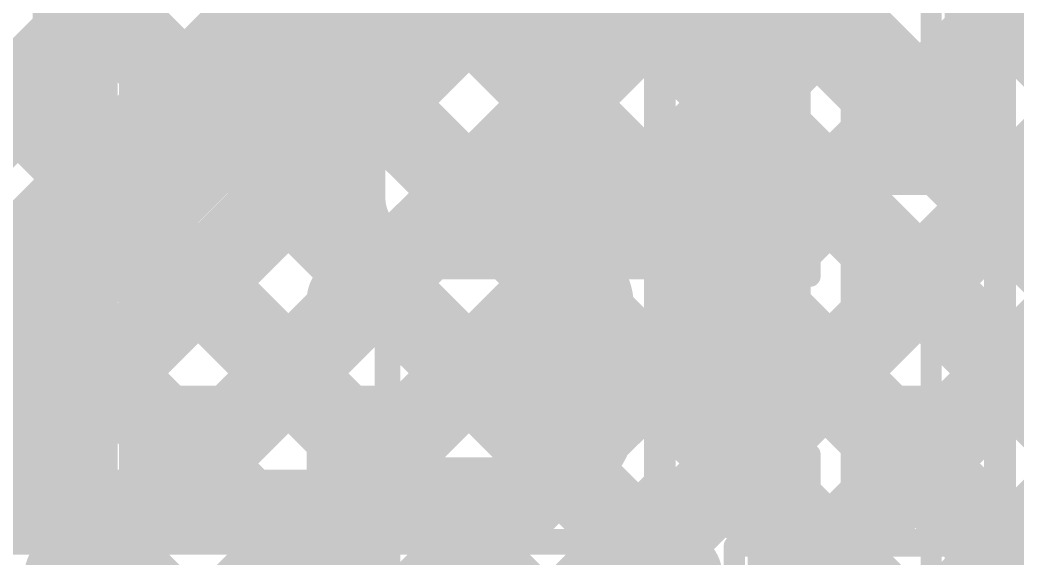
# Model space of a CAD drawing. Header units: millimetres. Extents: x 13 to 259, y -2 to 326.
# Drawn here: x 126.441 to 131.13, y 103.924 to 106.456 of the extents above; entities that cross this region are included whole.
import ezdxf

# ---------------------------------------------------------------- set-up
doc = ezdxf.new("R2010")
doc.units = ezdxf.units.MM
for name, color, linetype in [('ConnectLayer', 7, 'Continuous'), ('Mechanical14', 56, 'Continuous'), ('MidLayer2', 76, 'Continuous'), ('MidLayer3', 90, 'Continuous'), ('MidLayer4', 156, 'Continuous'), ('TopOverlay', 2, 'Continuous')]:
    doc.layers.add(name, color=color, linetype=linetype)

# ---------------------------------------------------------------- blocks, each defined once
blk = doc.blocks.new('SAMTEC_ASP_127797_01_185')
at = {"layer": 'Mechanical14', "const_width": 0.1}
for points in [[(-3.5052, -4.4196), (-4.1148, -4.4196)], [(-4.1148, -4.5606), (-4.1148, -4.4196)], [(-3.5052, -4.5606), (-3.5052, -4.4196)], [(-2.2352, -4.4196), (-2.8448, -4.4196)], [(-2.8448, -4.5606), (-2.8448, -4.4196)], [(-2.2352, -4.5606), (-2.2352, -4.4196)], [(-4.1148, -4.5606), (-4.2291, -4.5606)], [(-3.3909, -4.5606), (-3.5052, -4.5606)], [(-3.3909, -4.9162), (-3.3909, -4.5606)], [(-2.8448, -4.5606), (-2.9591, -4.5606)], [(-2.9591, -4.9162), (-2.9591, -4.5606)], [(-2.1209, -4.5606), (-2.2352, -4.5606)], [(-2.1209, -4.9162), (-2.1209, -4.5606)], [(-1.5748, -4.5606), (-1.6891, -4.5606)], [(-1.6891, -4.9162), (-1.6891, -4.5606)], [(-3.3909, -4.6736), (-4.2291, -4.6736)], [(-2.1209, -4.6736), (-2.9591, -4.6736)], [(-0.8509, -4.6736), (-1.6891, -4.6736)], [(-2.9591, -4.9162), (-3.3909, -4.9162)], [(-1.6891, -4.9162), (-2.1209, -4.9162)], [(-3.3909, -5.5994), (-3.3909, -5.2438)], [(-2.9591, -5.2438), (-3.3909, -5.2438)], [(-2.9591, -5.5994), (-2.9591, -5.2438)], [(-2.1209, -5.5994), (-2.1209, -5.2438)], [(-1.6891, -5.2438), (-2.1209, -5.2438)], [(-1.6891, -5.5994), (-1.6891, -5.2438)], [(-3.3909, -5.4864), (-4.2291, -5.4864)], [(-3.3909, -5.4864), (-4.2291, -5.4864)], [(-2.1209, -5.4864), (-2.9591, -5.4864)], [(-2.1209, -5.4864), (-2.9591, -5.4864)], [(-0.8509, -5.4864), (-1.6891, -5.4864)], [(-0.8509, -5.4864), (-1.6891, -5.4864)], [(-4.1148, -5.5994), (-4.2291, -5.5994)], [(-4.1148, -5.7404), (-4.1148, -5.5994)], [(-3.5052, -5.7404), (-3.5052, -5.5994)], [(-3.3909, -5.5994), (-3.5052, -5.5994)], [(-2.8448, -5.5994), (-2.9591, -5.5994)], [(-2.8448, -5.7404), (-2.8448, -5.5994)], [(-2.2352, -5.7404), (-2.2352, -5.5994)], [(-2.1209, -5.5994), (-2.2352, -5.5994)], [(-1.5748, -5.5994), (-1.6891, -5.5994)], [(-3.5052, -5.7404), (-4.1148, -5.7404)], [(-3.5052, -5.7404), (-4.1148, -5.7404)], [(-2.2352, -5.7404), (-2.8448, -5.7404)], [(-2.2352, -5.7404), (-2.8448, -5.7404)], [(-2.2606, -6.1722), (-2.8194, -6.1722)], [(-2.2606, -6.1722), (-2.8194, -6.1722)], [(-3.0734, -7.0866), (-3.0734, -6.4262)], [(-3.0734, -7.0866), (-3.0734, -6.4262)], [(-2.0066, -7.0866), (-2.0066, -6.4262)], [(-2.0066, -7.0866), (-2.0066, -6.4262)], [(-3.3274, -7.3406), (-4.2926, -7.3406)], [(-3.3274, -7.3406), (-4.2926, -7.3406)], [(-0.7874, -7.3406), (-1.7526, -7.3406)], [(-0.7874, -7.3406), (-1.7526, -7.3406)]]:
    blk.add_lwpolyline(points, dxfattribs=at)
at = {"layer": 'Mechanical14', "const_width": 0.05}
for points in [[(-4.1398, -4.4196, 1), (-4.0898, -4.4196, 1)], [(-4.1398, -4.4196, 1), (-4.0898, -4.4196, 1)], [(-3.5302, -4.4196, 1), (-3.4802, -4.4196, 1)], [(-3.5302, -4.4196, 1), (-3.4802, -4.4196, 1)], [(-2.8698, -4.4196, 1), (-2.8198, -4.4196, 1)], [(-2.8698, -4.4196, 1), (-2.8198, -4.4196, 1)], [(-2.2602, -4.4196, 1), (-2.2102, -4.4196, 1)], [(-2.2602, -4.4196, 1), (-2.2102, -4.4196, 1)], [(-4.1398, -4.5606, 1), (-4.0898, -4.5606, 1)], [(-4.1398, -4.5606, 1), (-4.0898, -4.5606, 1)], [(-3.5302, -4.5606, 1), (-3.4802, -4.5606, 1)], [(-3.5302, -4.5606, 1), (-3.4802, -4.5606, 1)], [(-3.4159, -4.5606, 1), (-3.3659, -4.5606, 1)], [(-3.4159, -4.5606, 1), (-3.3659, -4.5606, 1)], [(-2.9841, -4.5606, 1), (-2.9341, -4.5606, 1)], [(-2.9841, -4.5606, 1), (-2.9341, -4.5606, 1)], [(-2.8698, -4.5606, 1), (-2.8198, -4.5606, 1)], [(-2.8698, -4.5606, 1), (-2.8198, -4.5606, 1)], [(-2.2602, -4.5606, 1), (-2.2102, -4.5606, 1)], [(-2.2602, -4.5606, 1), (-2.2102, -4.5606, 1)], [(-2.1459, -4.5606, 1), (-2.0959, -4.5606, 1)], [(-2.1459, -4.5606, 1), (-2.0959, -4.5606, 1)], [(-1.7141, -4.5606, 1), (-1.6641, -4.5606, 1)], [(-1.7141, -4.5606, 1), (-1.6641, -4.5606, 1)], [(-3.4159, -4.6736, 1), (-3.3659, -4.6736, 1)], [(-2.9841, -4.6736, 1), (-2.9341, -4.6736, 1)], [(-2.1459, -4.6736, 1), (-2.0959, -4.6736, 1)], [(-1.7141, -4.6736, 1), (-1.6641, -4.6736, 1)], [(-3.4159, -4.9162, 1), (-3.3659, -4.9162, 1)], [(-3.4159, -4.9162, 1), (-3.3659, -4.9162, 1)], [(-2.9841, -4.9162, 1), (-2.9341, -4.9162, 1)], [(-2.9841, -4.9162, 1), (-2.9341, -4.9162, 1)], [(-2.1459, -4.9162, 1), (-2.0959, -4.9162, 1)], [(-2.1459, -4.9162, 1), (-2.0959, -4.9162, 1)], [(-1.7141, -4.9162, 1), (-1.6641, -4.9162, 1)], [(-1.7141, -4.9162, 1), (-1.6641, -4.9162, 1)], [(-3.4159, -5.2438, 1), (-3.3659, -5.2438, 1)], [(-3.4159, -5.2438, 1), (-3.3659, -5.2438, 1)], [(-2.9841, -5.2438, 1), (-2.9341, -5.2438, 1)], [(-2.9841, -5.2438, 1), (-2.9341, -5.2438, 1)], [(-2.1459, -5.2438, 1), (-2.0959, -5.2438, 1)], [(-2.1459, -5.2438, 1), (-2.0959, -5.2438, 1)], [(-1.7141, -5.2438, 1), (-1.6641, -5.2438, 1)], [(-1.7141, -5.2438, 1), (-1.6641, -5.2438, 1)], [(-3.4159, -5.4864, 1), (-3.3659, -5.4864, 1)], [(-3.4159, -5.4864, 1), (-3.3659, -5.4864, 1)], [(-2.9841, -5.4864, 1), (-2.9341, -5.4864, 1)], [(-2.9841, -5.4864, 1), (-2.9341, -5.4864, 1)], [(-2.1459, -5.4864, 1), (-2.0959, -5.4864, 1)], [(-2.1459, -5.4864, 1), (-2.0959, -5.4864, 1)], [(-1.7141, -5.4864, 1), (-1.6641, -5.4864, 1)], [(-1.7141, -5.4864, 1), (-1.6641, -5.4864, 1)], [(-4.1398, -5.5994, 1), (-4.0898, -5.5994, 1)], [(-4.1398, -5.5994, 1), (-4.0898, -5.5994, 1)], [(-3.5302, -5.5994, 1), (-3.4802, -5.5994, 1)], [(-3.5302, -5.5994, 1), (-3.4802, -5.5994, 1)], [(-3.4159, -5.5994, 1), (-3.3659, -5.5994, 1)], [(-3.4159, -5.5994, 1), (-3.3659, -5.5994, 1)], [(-2.9841, -5.5994, 1), (-2.9341, -5.5994, 1)], [(-2.9841, -5.5994, 1), (-2.9341, -5.5994, 1)], [(-2.8698, -5.5994, 1), (-2.8198, -5.5994, 1)], [(-2.8698, -5.5994, 1), (-2.8198, -5.5994, 1)], [(-2.2602, -5.5994, 1), (-2.2102, -5.5994, 1)], [(-2.2602, -5.5994, 1), (-2.2102, -5.5994, 1)], [(-2.1459, -5.5994, 1), (-2.0959, -5.5994, 1)], [(-2.1459, -5.5994, 1), (-2.0959, -5.5994, 1)], [(-1.7141, -5.5994, 1), (-1.6641, -5.5994, 1)], [(-1.7141, -5.5994, 1), (-1.6641, -5.5994, 1)], [(-4.1398, -5.7404, 1), (-4.0898, -5.7404, 1)], [(-4.1398, -5.7404, 1), (-4.0898, -5.7404, 1)], [(-4.1398, -5.7404, 1), (-4.0898, -5.7404, 1)], [(-3.5302, -5.7404, 1), (-3.4802, -5.7404, 1)], [(-3.5302, -5.7404, 1), (-3.4802, -5.7404, 1)], [(-3.5302, -5.7404, 1), (-3.4802, -5.7404, 1)], [(-2.8698, -5.7404, 1), (-2.8198, -5.7404, 1)], [(-2.8698, -5.7404, 1), (-2.8198, -5.7404, 1)], [(-2.8698, -5.7404, 1), (-2.8198, -5.7404, 1)], [(-2.2602, -5.7404, 1), (-2.2102, -5.7404, 1)], [(-2.2602, -5.7404, 1), (-2.2102, -5.7404, 1)], [(-2.2602, -5.7404, 1), (-2.2102, -5.7404, 1)], [(-2.8444, -6.1722, 1), (-2.7944, -6.1722, 1)], [(-2.8444, -6.1722, 1), (-2.7944, -6.1722, 1)], [(-2.8444, -6.1722, 1), (-2.7944, -6.1722, 1)], [(-2.8444, -6.1722, 1), (-2.7944, -6.1722, 1)], [(-2.2856, -6.1722, 1), (-2.2356, -6.1722, 1)], [(-2.2856, -6.1722, 1), (-2.2356, -6.1722, 1)], [(-2.2856, -6.1722, 1), (-2.2356, -6.1722, 1)], [(-2.2856, -6.1722, 1), (-2.2356, -6.1722, 1)], [(-3.0984, -6.4262, 1), (-3.0484, -6.4262, 1)], [(-3.0984, -6.4262, 1), (-3.0484, -6.4262, 1)], [(-3.0984, -6.4262, 1), (-3.0484, -6.4262, 1)], [(-3.0984, -6.4262, 1), (-3.0484, -6.4262, 1)], [(-2.0316, -6.4262, 1), (-1.9816, -6.4262, 1)], [(-2.0316, -6.4262, 1), (-1.9816, -6.4262, 1)], [(-2.0316, -6.4262, 1), (-1.9816, -6.4262, 1)], [(-2.0316, -6.4262, 1), (-1.9816, -6.4262, 1)], [(-3.0984, -7.0866, 1), (-3.0484, -7.0866, 1)], [(-3.0984, -7.0866, 1), (-3.0484, -7.0866, 1)], [(-3.0984, -7.0866, 1), (-3.0484, -7.0866, 1)], [(-2.0316, -7.0866, 1), (-1.9816, -7.0866, 1)], [(-2.0316, -7.0866, 1), (-1.9816, -7.0866, 1)], [(-2.0316, -7.0866, 1), (-1.9816, -7.0866, 1)], [(-3.3524, -7.3406, 1), (-3.3024, -7.3406, 1)], [(-3.3524, -7.3406, 1), (-3.3024, -7.3406, 1)], [(-3.3524, -7.3406, 1), (-3.3024, -7.3406, 1)], [(-1.7776, -7.3406, 1), (-1.7276, -7.3406, 1)], [(-1.7776, -7.3406, 1), (-1.7276, -7.3406, 1)], [(-1.7776, -7.3406, 1), (-1.7276, -7.3406, 1)]]:
    blk.add_lwpolyline(points, format="xyb", close=True, dxfattribs=at)
at = {"layer": 'Mechanical14', "const_width": 0.1}
for points in [[(-3.0734, -6.4262, -0.414214), (-2.8194, -6.1722)], [(-3.0734, -6.4262, -0.414214), (-2.8194, -6.1722)], [(-2.2606, -6.1722, -0.414214), (-2.0066, -6.4262)], [(-2.2606, -6.1722, -0.414214), (-2.0066, -6.4262)], [(-3.0734, -7.0866, -0.414214), (-3.3274, -7.3406)], [(-1.7526, -7.3406, -0.414214), (-2.0066, -7.0866)]]:
    blk.add_lwpolyline(points, format="xyb", dxfattribs=at)
at = {"layer": 'TopOverlay', "const_width": 0.2}
for points in [[(-3.0734, -6.4262, -0.414214), (-2.8194, -6.1722)], [(-3.0734, -6.4262, -0.414214), (-2.8194, -6.1722)], [(-2.2606, -6.1722, -0.414214), (-2.0066, -6.4262)], [(-2.2606, -6.1722, -0.414214), (-2.0066, -6.4262)], [(-3.0734, -7.0866, -0.414214), (-3.3274, -7.3406)], [(-1.7526, -7.3406, -0.414214), (-2.0066, -7.0866)]]:
    blk.add_lwpolyline(points, format="xyb", dxfattribs=at)
for points in [[(-2.2606, -6.1722), (-2.8194, -6.1722)], [(-2.2606, -6.1722), (-2.8194, -6.1722)], [(-3.0734, -7.0866), (-3.0734, -6.4262)], [(-3.0734, -7.0866), (-3.0734, -6.4262)], [(-2.0066, -7.0866), (-2.0066, -6.4262)], [(-2.0066, -7.0866), (-2.0066, -6.4262)], [(-3.3274, -7.3406), (-4.2926, -7.3406)], [(-3.3274, -7.3406), (-4.2926, -7.3406)], [(-0.7874, -7.3406), (-1.7526, -7.3406)], [(-0.7874, -7.3406), (-1.7526, -7.3406)]]:
    blk.add_lwpolyline(points, dxfattribs=at)
at = {"layer": 'TopOverlay', "const_width": 0.1}
for points in [[(-2.8694, -6.1722, 1), (-2.7694, -6.1722, 1)], [(-2.8694, -6.1722, 1), (-2.7694, -6.1722, 1)], [(-2.8694, -6.1722, 1), (-2.7694, -6.1722, 1)], [(-2.8694, -6.1722, 1), (-2.7694, -6.1722, 1)], [(-2.3106, -6.1722, 1), (-2.2106, -6.1722, 1)], [(-2.3106, -6.1722, 1), (-2.2106, -6.1722, 1)], [(-2.3106, -6.1722, 1), (-2.2106, -6.1722, 1)], [(-2.3106, -6.1722, 1), (-2.2106, -6.1722, 1)], [(-3.1234, -6.4262, 1), (-3.0234, -6.4262, 1)], [(-3.1234, -6.4262, 1), (-3.0234, -6.4262, 1)], [(-3.1234, -6.4262, 1), (-3.0234, -6.4262, 1)], [(-3.1234, -6.4262, 1), (-3.0234, -6.4262, 1)], [(-2.0566, -6.4262, 1), (-1.9566, -6.4262, 1)], [(-2.0566, -6.4262, 1), (-1.9566, -6.4262, 1)], [(-2.0566, -6.4262, 1), (-1.9566, -6.4262, 1)], [(-2.0566, -6.4262, 1), (-1.9566, -6.4262, 1)], [(-3.1234, -7.0866, 1), (-3.0234, -7.0866, 1)], [(-3.1234, -7.0866, 1), (-3.0234, -7.0866, 1)], [(-3.1234, -7.0866, 1), (-3.0234, -7.0866, 1)], [(-2.0566, -7.0866, 1), (-1.9566, -7.0866, 1)], [(-2.0566, -7.0866, 1), (-1.9566, -7.0866, 1)], [(-2.0566, -7.0866, 1), (-1.9566, -7.0866, 1)], [(-3.3774, -7.3406, 1), (-3.2774, -7.3406, 1)], [(-3.3774, -7.3406, 1), (-3.2774, -7.3406, 1)], [(-3.3774, -7.3406, 1), (-3.2774, -7.3406, 1)], [(-1.8026, -7.3406, 1), (-1.7026, -7.3406, 1)], [(-1.8026, -7.3406, 1), (-1.7026, -7.3406, 1)], [(-1.8026, -7.3406, 1), (-1.7026, -7.3406, 1)]]:
    blk.add_lwpolyline(points, format="xyb", close=True, dxfattribs=at)

msp = doc.modelspace()

# ---------------------------------------------------------------- linework, layer by layer
at = {"layer": 'ConnectLayer', "const_width": 0.4}
for points in [[(114.3222, 119.0226), (131.6373, 101.7075)], [(114.7902, 118.5546), (131.6373, 101.7075)], [(114.2551, 118.2412), (131.7546, 100.7417)], [(114.7812, 117.7151), (131.7546, 100.7417)], [(121.7757, 114.1147), (131.6378, 104.2526)], [(122.2054, 113.685), (131.6378, 104.2526)], [(120.5356, 99.3225), (132.5152, 111.302)], [(120.5356, 99.3225), (132.5152, 111.302)], [(120.5352, 98.4735), (133.3154, 111.2537)], [(120.5352, 98.4735), (133.3154, 111.2537)], [(126.7, 105.8427), (126.7, 110.9682)], [(126.705, 105.4919), (131.646, 110.4328)], [(126.7, 104.6384), (132.0454, 109.9837)], [(129.865, 104.275), (129.865, 109.3781)], [(126.7, 109.1903), (131.6378, 104.2526)], [(128.5678, 109.0196), (131.7594, 105.828)], [(128.5678, 109.0196), (131.7594, 105.828)], [(128.5678, 109.0196), (131.7594, 105.828)], [(129.96, 104.2969), (129.96, 108.975)], [(102.1605, 79.2502), (131.7888, 108.8785)], [(102.1605, 79.2502), (131.7888, 108.8785)], [(126.7, 103.7898), (131.7887, 108.8785)], [(128.2068, 108.532), (131.9984, 104.7405)], [(128.2069, 108.532), (131.9984, 104.7405)], [(128.2069, 108.532), (131.9984, 104.7405)], [(102.1717, 78.4129), (131.6469, 107.8881)], [(102.1717, 78.4129), (131.6469, 107.8881)], [(126.7, 102.9413), (131.6469, 107.8882)], [(125.7668, 100.3109), (133.0614, 107.6056)], [(125.7668, 100.3109), (133.0614, 107.6056)], [(126.0511, 104.5566), (129.035, 107.5405)], [(129.035, 104.4469), (129.035, 107.5405)], [(125.5542, 100.9469), (132.0497, 107.4424)], [(125.5542, 100.9469), (132.0497, 107.4424)], [(126.7, 102.0928), (132.0496, 107.4424)], [(126.2459, 107.0989), (126.8328, 106.512)], [(126.2017, 104.14), (129.035, 106.9733)], [(128.0571, 106.9848), (136.837, 98.2049)], [(128.0571, 106.9848), (136.837, 98.2049)], [(128.0571, 106.9848), (131.757, 103.2849)], [(126.105, 105.7843), (127.1947, 106.874)], [(126.1188, 105.7541), (127.2191, 106.8545)], [(126.1188, 105.7541), (127.2191, 106.8545)], [(126.7, 106.3354), (127.2191, 106.8545)], [(128.2682, 106.7737), (129.035, 106.0068)], [(127.4434, 106.7499), (131.9945, 102.1988)], [(127.4434, 106.7499), (131.9945, 102.1988)], [(127.4434, 106.7499), (131.9945, 102.1988)], [(125.8217, 106.6746), (126.4085, 106.0878)], [(126.7, 106.6447), (131.6373, 101.7074)], [(127.8439, 106.3494), (129.035, 105.1583)], [(126.7, 101.2443), (131.7914, 106.3356)], [(129.865, 106.1063), (129.96, 106.2013)], [(127.0503, 104.14), (129.035, 106.1248)], [(129.865, 106.0253), (129.96, 105.9303)], [(127.4197, 105.9251), (128.9665, 104.3783)], [(126.7046, 105.7917), (131.7546, 100.7417)], [(126.705, 105.2806), (126.705, 105.7694)], [(126.1636, 105.4841), (137.0706, 94.5771)], [(126.1636, 105.4841), (137.0706, 94.5771)], [(126.9954, 105.5009), (128.3563, 104.14)], [(122.6443, 96.34), (131.6478, 105.3435)], [(122.6443, 96.34), (131.6478, 105.3435)], [(126.7, 100.3957), (131.6478, 105.3435)], [(129.865, 105.2577), (129.96, 105.3527)], [(127.8988, 104.14), (129.035, 105.2763)], [(126.7, 96.0706), (126.7, 105.2073)], [(129.865, 105.1768), (129.96, 105.0818)], [(126.5711, 105.0766), (127.5077, 104.14)], [(125.8138, 104.9855), (132.3858, 98.4134)], [(125.8138, 104.9855), (132.3858, 98.4134)], [(126.7, 104.9477), (131.9906, 99.6571)], [(123.174, 96.0212), (132.054, 104.9011)], [(123.174, 96.0212), (132.054, 104.9011)], [(126.7, 99.5472), (132.0539, 104.9011)], [(126.1469, 104.6523), (126.6592, 104.14)], [(129.865, 104.4092), (129.96, 104.5042)], [(128.7281, 104.14), (129.035, 104.4469)], [(129.857, 104.1939), (129.96, 104.2969)], [(129.865, 104.3283), (129.9282, 104.2651)], [(124.65, 104.14), (128.7281, 104.14)], [(126.7, 104.0992), (131.6369, 99.1623)]]:
    msp.add_lwpolyline(points, dxfattribs=at)
at = {"layer": 'ConnectLayer', "const_width": 0.2}
for points in [[(126.6, 106.6447, 1), (126.8, 106.6447, 1)], [(126.7328, 106.512, 1), (126.9328, 106.512, 1)], [(127.7439, 106.3494, 1), (127.9439, 106.3494, 1)], [(126.6, 106.3354, 1), (126.8, 106.3354, 1)], [(129.8601, 106.2013, 1), (130.06, 106.2013, 1)], [(128.935, 106.1248, 1), (129.135, 106.1248, 1)], [(126.3085, 106.0878, 1), (126.5085, 106.0878, 1)], [(129.765, 106.1063, 1), (129.965, 106.1063, 1)], [(129.765, 106.0253, 1), (129.965, 106.0253, 1)], [(128.935, 106.0068, 1), (129.135, 106.0068, 1)], [(127.3197, 105.9251, 1), (127.5197, 105.9251, 1)], [(129.8601, 105.9303, 1), (130.06, 105.9303, 1)], [(126.6, 105.8427, 1), (126.8, 105.8427, 1)], [(126.6046, 105.7917, 1), (126.8046, 105.7917, 1)], [(126.605, 105.7694, 1), (126.805, 105.7694, 1)], [(126.605, 105.4919, 1), (126.805, 105.4919, 1)], [(126.8954, 105.5009, 1), (127.0954, 105.5009, 1)], [(129.8601, 105.3527, 1), (130.06, 105.3527, 1)], [(126.605, 105.2806, 1), (126.805, 105.2806, 1)], [(128.935, 105.2763, 1), (129.135, 105.2763, 1)], [(129.765, 105.2577, 1), (129.965, 105.2577, 1)], [(126.6, 105.2073, 1), (126.8, 105.2073, 1)], [(129.765, 105.1768, 1), (129.965, 105.1768, 1)], [(128.935, 105.1583, 1), (129.135, 105.1583, 1)], [(129.8601, 105.0818, 1), (130.06, 105.0818, 1)], [(126.4711, 105.0766, 1), (126.6711, 105.0766, 1)], [(126.6, 104.9477, 1), (126.8, 104.9477, 1)], [(126.6, 104.6384, 1), (126.8, 104.6384, 1)], [(129.8601, 104.5042, 1), (130.06, 104.5042, 1)], [(128.935, 104.4469, 1), (129.135, 104.4469, 1)], [(128.935, 104.4469, 1), (129.135, 104.4469, 1)], [(128.8665, 104.3783, 1), (129.0665, 104.3783, 1)], [(129.765, 104.4092, 1), (129.965, 104.4092, 1)], [(129.765, 104.3283, 1), (129.965, 104.3283, 1)], [(129.8601, 104.2969, 1), (130.06, 104.2969, 1)], [(129.8601, 104.2969, 1), (130.06, 104.2969, 1)], [(129.765, 104.275, 1), (129.965, 104.275, 1)], [(129.765, 104.275, 1), (129.965, 104.275, 1)], [(129.765, 104.275, 1), (129.965, 104.275, 1)], [(129.8282, 104.2651, 1), (130.0282, 104.2651, 1)], [(129.757, 104.1939, 1), (129.957, 104.1939, 1)], [(129.757, 104.1939, 1), (129.957, 104.1939, 1)], [(129.757, 104.1939, 1), (129.957, 104.1939, 1)], [(126.5592, 104.14, 1), (126.7592, 104.14, 1)], [(126.6, 104.0992, 1), (126.8, 104.0992, 1)], [(126.9503, 104.14, 1), (127.1503, 104.14, 1)], [(127.4077, 104.14, 1), (127.6077, 104.14, 1)], [(127.7988, 104.14, 1), (127.9988, 104.14, 1)], [(128.2563, 104.14, 1), (128.4563, 104.14, 1)], [(128.6281, 104.14, 1), (128.8281, 104.14, 1)], [(128.6281, 104.14, 1), (128.8281, 104.14, 1)], [(126.6, 103.7898, 1), (126.8, 103.7898, 1)]]:
    msp.add_lwpolyline(points, format="xyb", close=True, dxfattribs=at)
at = {"layer": 'ConnectLayer', "const_width": 0.4}
msp.add_lwpolyline([(129.865, 104.275, -0.049218), (129.857, 104.1939)], format="xyb", dxfattribs=at)
msp.add_lwpolyline([(129.865, 104.275, -0.049218), (129.857, 104.1939)], format="xyb", dxfattribs=at)
at = {"layer": 'MidLayer2', "const_width": 0.12}
for points in [[(126.967, 101.993), (126.967, 108.437)], [(126.647, 101.833), (126.647, 108.277)], [(130.1597, 106.2611), (130.1597, 107.5342)], [(130.1597, 106.2611), (132.225, 104.1957)], [(128.009, 105.295), (129.5076, 105.295)], [(129.5076, 105.295), (130.945, 103.8576)], [(127.849, 101.993), (127.849, 105.135)], [(128.1689, 101.833), (128.1689, 104.975)], [(128.1689, 104.975), (129.375, 104.975)], [(129.375, 104.975), (130.625, 103.725)]]:
    msp.add_lwpolyline(points, dxfattribs=at)
at = {"layer": 'MidLayer2', "const_width": 0.06}
for points in [[(130.1297, 106.2611, 1), (130.1897, 106.2611, 1)], [(130.1297, 106.2611, 1), (130.1897, 106.2611, 1)], [(127.979, 105.295, 1), (128.0389, 105.295, 1)], [(127.979, 105.295, 1), (128.0389, 105.295, 1)], [(129.4776, 105.295, 1), (129.5376, 105.295, 1)], [(129.4776, 105.295, 1), (129.5376, 105.295, 1)], [(127.819, 105.135, 1), (127.879, 105.135, 1)], [(127.819, 105.135, 1), (127.879, 105.135, 1)], [(128.1389, 104.975, 1), (128.1989, 104.975, 1)], [(128.1389, 104.975, 1), (128.1989, 104.975, 1)], [(129.345, 104.975, 1), (129.405, 104.975, 1)], [(129.345, 104.975, 1), (129.405, 104.975, 1)]]:
    msp.add_lwpolyline(points, format="xyb", close=True, dxfattribs=at)
at = {"layer": 'MidLayer2', "const_width": 0.12}
msp.add_lwpolyline([(127.849, 105.135, -0.414214), (128.009, 105.295)], format="xyb", dxfattribs=at)
at = {"layer": 'MidLayer3', "const_width": 0.15}
for points in [[(129.45, 104.275), (129.45, 109.55)], [(130.375, 104.125), (130.375, 108.975)], [(125.7577, 104.85), (129.16, 108.2524)], [(131.05, 103.9323), (131.05, 108.1007)], [(128.9, 103.725), (129.45, 104.275)], [(129.025, 102.775), (130.375, 104.125)], [(128.9927, 101.875), (131.05, 103.9323)]]:
    msp.add_lwpolyline(points, dxfattribs=at)
at = {"layer": 'MidLayer3', "const_width": 0.075}
for points in [[(129.4125, 104.275, 1), (129.4875, 104.275, 1)], [(129.4125, 104.275, 1), (129.4875, 104.275, 1)], [(130.3375, 104.125, 1), (130.4125, 104.125, 1)], [(130.3375, 104.125, 1), (130.4125, 104.125, 1)], [(131.0125, 103.9323, 1), (131.0875, 103.9323, 1)], [(131.0125, 103.9323, 1), (131.0875, 103.9323, 1)]]:
    msp.add_lwpolyline(points, format="xyb", close=True, dxfattribs=at)
at = {"layer": 'MidLayer4'}
for points, const_width in [([(127.775, 106), (129.025, 107.25)], 0.15), ([(125.875, 106), (127.775, 106)], 0.15), ([(121.2414, 104.995), (137.5947, 104.995)], 0.12), ([(121.25, 104.675), (137.4621, 104.675)], 0.12), ([(126.6805, 103.9997), (127.6285, 103.9997)], 0.12), ([(128.5765, 103.9997), (129.5245, 103.9997)], 0.12), ([(130.4725, 103.9997), (131.4204, 103.9997)], 0.12)]:
    msp.add_lwpolyline(points, dxfattribs=dict(at, const_width=const_width))
for points, const_width in [([(127.7375, 106, 1), (127.8125, 106, 1)], 0.075), ([(127.7375, 106, 1), (127.8125, 106, 1)], 0.075), ([(126.6505, 103.9997, 1), (126.7105, 103.9997, 1)], 0.06), ([(126.6505, 103.9997, 1), (126.7105, 103.9997, 1)], 0.06), ([(127.5985, 103.9997, 1), (127.6585, 103.9997, 1)], 0.06), ([(127.5985, 103.9997, 1), (127.6585, 103.9997, 1)], 0.06), ([(128.5465, 103.9997, 1), (128.6065, 103.9997, 1)], 0.06), ([(128.5465, 103.9997, 1), (128.6065, 103.9997, 1)], 0.06), ([(129.4945, 103.9997, 1), (129.5545, 103.9997, 1)], 0.06), ([(129.4945, 103.9997, 1), (129.5545, 103.9997, 1)], 0.06), ([(130.4425, 103.9997, 1), (130.5025, 103.9997, 1)], 0.06), ([(130.4425, 103.9997, 1), (130.5025, 103.9997, 1)], 0.06)]:
    msp.add_lwpolyline(points, format="xyb", close=True, dxfattribs=dict(at, const_width=const_width))
at = {"layer": 'MidLayer4', "const_width": 0.12}
for points in [[(126.5206, 103.8397, -0.414214), (126.6805, 103.9997)], [(127.6285, 103.9997, -0.414214), (127.7885, 103.8397)], [(128.4165, 103.8397, -0.414214), (128.5765, 103.9997)], [(129.5245, 103.9997, -0.414214), (129.6845, 103.8397)], [(130.3125, 103.8397, -0.414214), (130.4725, 103.9997)]]:
    msp.add_lwpolyline(points, format="xyb", dxfattribs=at)

# ---------------------------------------------------------------- block references
at = {"rotation": 270}
msp.add_blockref('SAMTEC_ASP_127797_01_185', (135.4, 102.2907), dxfattribs=at)

doc.saveas('drawing.dxf')
